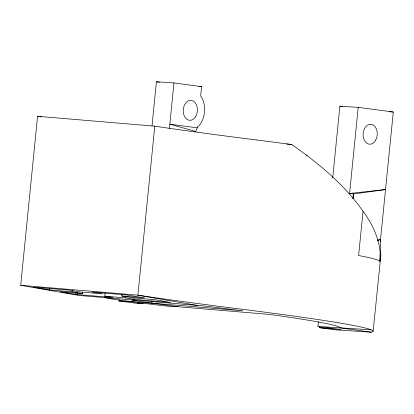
<?xml version="1.0" encoding="UTF-8"?>
<svg xmlns="http://www.w3.org/2000/svg" width="414" height="414" viewBox="0 0 414 414"><rect width="100%" height="100%" fill="white"/><g stroke="black" fill="none" stroke-linecap="round" stroke-linejoin="round"><path stroke-width="0.62" d="M363.037 211.3L358.612 255.536L359.502 255.697A335.014 11.106 5.7 0 1 379.141 260.66L379.762 261.4L380.135 252.949A359.357 138.819 9.8 0 0 363.865 212.33L363.037 211.3C344.205 184.365 318.428 163.209 291.704 144.496L256.685 139.989M319.618 326.408L319.489 327.691L341.131 329.539L317.905 326.444L371.115 329.849M339.884 106.243L358.198 107.34L393.3 112.018L380.285 241.807M352.914 198.767L353.375 193.721L349.597 193.473L358.198 107.34M119.061 299.674L118.937 300.957L151.891 303.141L242.801 310.8L205.354 306.091L78.846 295.43L20.7 285.308L37.57 116.303L154.779 126.177L137.898 295.177L197.374 305.413M82.697 292.305L82.567 293.588L72.129 291.792L49.561 289.893L49.69 288.61M72.129 291.792L72.259 290.509M105.151 293.014L104.835 296.155L113.182 297.588L75.746 294.401L75.876 293.117M77.071 294.545L77.263 292.62M104.835 296.155L125.602 297.904L133.95 299.338L170.552 302.386L154.795 299.674L132.226 297.775L121.794 295.979L121.918 294.69M125.602 297.904L125.727 296.647M133.95 299.338L134.079 298.054M152.016 125.887L156.42 81.791L173.942 82.95L201.582 86.635L200.645 96.012L201.732 97.497A20.126 14.247 -86.2 0 1 198.906 125.804L197.556 126.969L195.781 131.481L169.823 124.205L173.942 82.95M317.905 326.444L318.361 321.828M332.711 178.025L339.889 106.124M377.439 240.136L380.538 239.261L380.797 255.723L373.138 331.371L371.254 332.209L339.93 327.784L339.32 327.055A301.868 10.008 5.7 0 0 282.498 316.239L270.021 314.474L178.217 306.743L151.891 303.141L152.083 301.232M353.209 198.409L353.675 193.933L353.375 193.721M169.362 128.552L169.823 124.205L197.462 127.89M379.762 261.4L380.797 255.723M377.708 240.808L380.538 239.261M199.077 86.469L201.582 86.635M389.533 111.77L393.3 112.018M178.217 306.743C164.353 306.562 150.758 303.597 136.951 302.831L143.094 303.648L135.166 303.12L118.937 300.957M371.254 332.209L335.723 329.854L319.489 327.691M286.607 144.067L291.704 144.496M20.7 285.308L137.898 295.177A492.795 16.332 5.7 0 0 230.091 307.757L245.238 309.656A334.998 11.106 5.7 0 1 368.419 328.851L372.191 330.248L373.138 331.371M121.794 295.979L144.362 297.878L127.289 295.016L92.074 292.051L102.512 293.847L79.938 291.948L69.505 290.152L33.389 287.109L49.561 289.893M82.567 293.588L59.994 291.689L75.746 294.401M156.42 81.791L159.561 82.21M340.525 106.331L342.445 106.584M37.57 116.303L38.833 116.525M40.096 116.743L41.364 116.965M306.21 154.862L307.059 155.835M135.383 302.049A60.299 1.998 5.7 0 1 104.825 297.619M151.891 303.141A52.966 1.754 5.7 0 1 131.916 299.902M256.602 139.984A492.914 16.337 5.7 0 1 154.696 126.172M385.558 189.56L353.675 193.933L349.597 193.473L385.558 189.56M375.772 140.025A9.998 7.074 -86.2 0 0 371.182 124.303A9.998 7.074 -86.2 0 0 363.611 138.4A9.998 7.074 -86.2 0 0 375.772 140.025M195.91 116.101A9.998 7.074 -86.2 0 0 191.315 100.379A9.998 7.074 -86.2 0 0 183.749 114.476A9.998 7.074 -86.2 0 0 195.91 116.101"/></g></svg>
